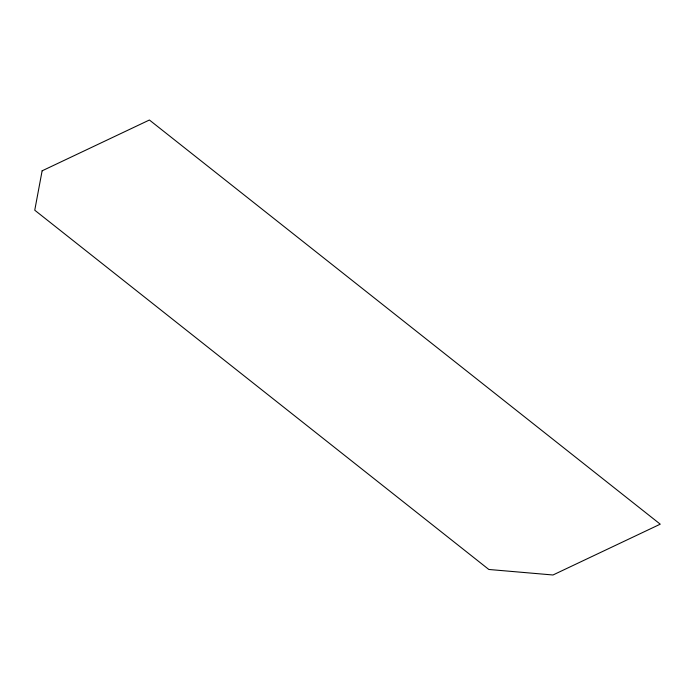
<?xml version="1.0" encoding="UTF-8"?>
<svg xmlns="http://www.w3.org/2000/svg" width="695" height="695" viewBox="0 0 695 695"><rect width="100%" height="100%" fill="white"/><g stroke="black" fill="none" stroke-linecap="round" stroke-linejoin="round"><path stroke-width="1.04" d="M42.126 170.822L34.75 210.211L488.837 569.474L552.977 574.991L660.25 524.178L149.408 120.009L42.126 170.822"/></g></svg>
